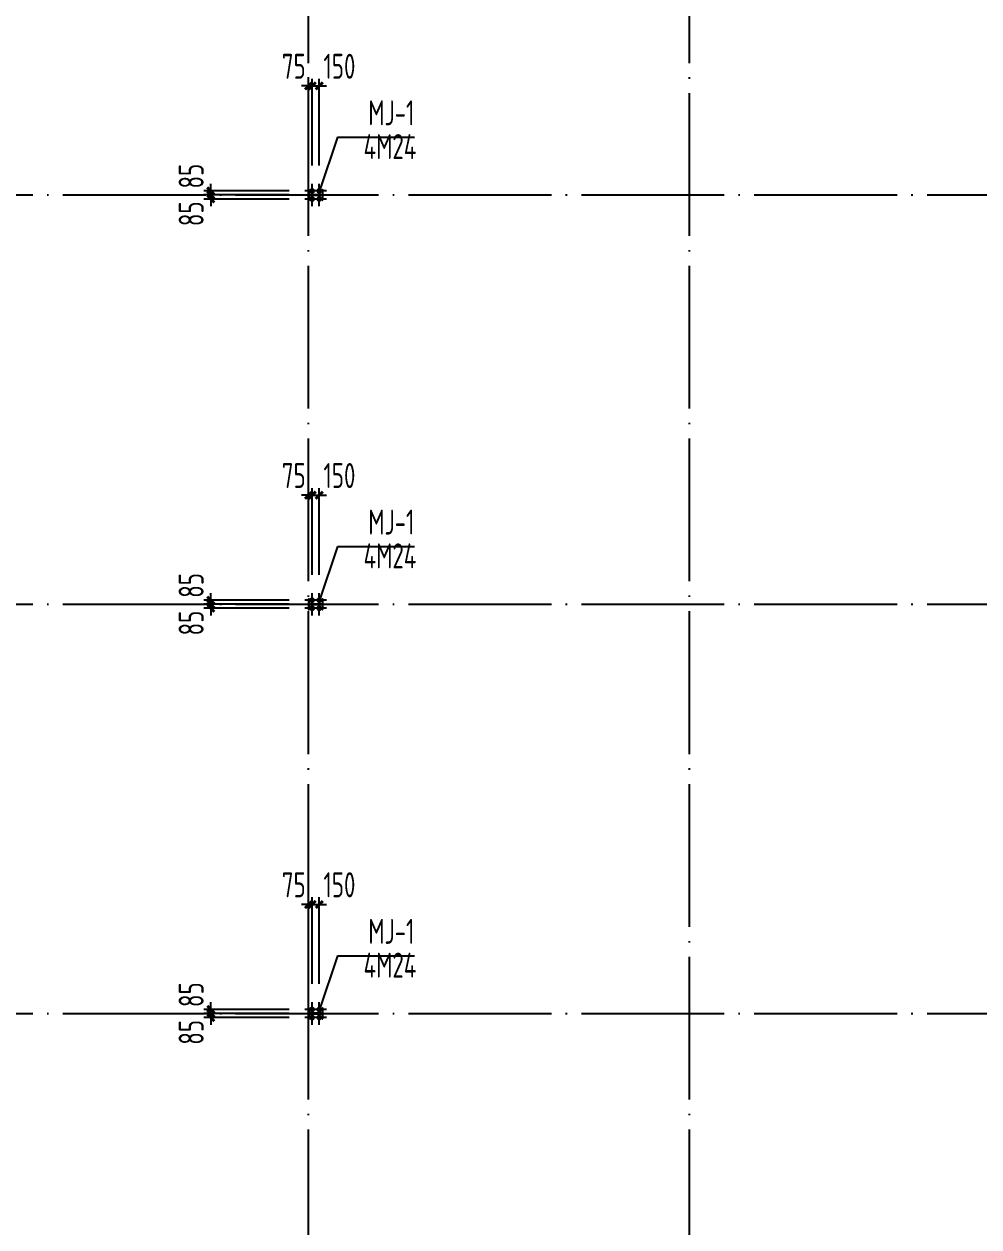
# Model space of a CAD drawing. Extents: x 899043 to 2598688, y -137197 to 211789.
# Drawn here: x 1276182 to 1296235, y 60066 to 85342 of the extents above; entities that cross this region are included whole.
import ezdxf
from ezdxf.enums import TextEntityAlignment as Align

# ---------------------------------------------------------------- set-up
doc = ezdxf.new("R2010")
doc.units = 0
doc.header["$LTSCALE"] = 1500
doc.header["$MEASUREMENT"] = 0
doc.linetypes.add('DASHED', pattern=[0.75, 0.5, -0.25])
doc.linetypes.add('DOTE', pattern=[2.42, 2, -0.2, 0.02, -0.2])
for name, color, linetype in [('AXIS', 3, 'Continuous'), ('Boltx', 252, 'DASHED'), ('DIM', 3, 'Continuous'), ('M_Prof', 2, 'Continuous'), ('TEXT', 7, 'Continuous')]:
    doc.layers.add(name, color=color, linetype=linetype)
doc.styles.add('TSSD_Dimension', font='Tssdeng.shx', dxfattribs={"width": 0.7, "bigfont": 'hztxt.shx'})
doc.styles.add('TSSD_Label', font='Tssdeng.shx', dxfattribs={"width": 0.7, "bigfont": 'hztxt.shx'})
doc.dimstyles.new('TSSD_150_150', dxfattribs={"dimtxt": 525, "dimasz": 150, "dimexe": 150, "dimexo": 375, "dimgap": 150, "dimtad": 1, "dimdec": 0, "dimzin": 0, "dimdsep": 46, "dimtxsty": 'TSSD_Dimension', "dimblk": 'ARCHTICK', "dimblk1": 'ARCHTICK', "dimblk2": 'ARCHTICK', "dimcen": 0, "dimdle": 150, "dimclrt": 7, "dimadec": 0, "dimazin": 0, "dimtfac": 1, "dimtdec": 0, "dimtix": 1, "dimtmove": 2, "dimatfit": 3, "dimfxl": 0, "dimtolj": 1, "dimtzin": 0, "dimarcsym": 0})

# ---------------------------------------------------------------- blocks, each defined once
blk = doc.blocks.new('A$C5AF141BB')
at = {"layer": 'AXIS', "color": 253, "linetype": 'DOTE'}
for p, q in [((0, -5247.5), (0, 123526.9)), ((8000, -5247.5), (8000, 123526.9)), ((-26941.1, 42800), (36323.2, 42800)), ((-26941.1, 34200), (36323.2, 34200)), ((-26941.1, 25600), (36323.2, 25600))]:
    blk.add_line(p, q, dxfattribs=at)
blk = doc.blocks.new('A$C0BB32EA6')
at = {"layer": 'M_Prof'}
for points in [[(22300, -76710), (22300, -76490), (22290, -76490), (22290, -76596), (22010, -76596), (22010, -76490), (22000, -76490), (22000, -76710), (22010, -76710), (22010, -76604), (22290, -76604), (22290, -76710)], [(22300, -85310), (22300, -85090), (22290, -85090), (22290, -85196), (22010, -85196), (22010, -85090), (22000, -85090), (22000, -85310), (22010, -85310), (22010, -85204), (22290, -85204), (22290, -85310)], [(22300, -93910), (22300, -93690), (22290, -93690), (22290, -93796), (22010, -93796), (22010, -93690), (22000, -93690), (22000, -93910), (22010, -93910), (22010, -93804), (22290, -93804), (22290, -93910)]]:
    blk.add_lwpolyline(points, close=True, dxfattribs=at)
blk = doc.blocks.new('A$C2EA612DB')
at = {"layer": 'M_Prof'}
blk.add_blockref('A$C0BB32EA6', (-54000, 110765), dxfattribs=at)
blk = doc.blocks.new('_ArchTick')
at = {"color": 0, "linetype": 'ByBlock', "const_width": 0.4}
blk.add_lwpolyline([(-0.5, -0.5), (0.5, 0.5)], dxfattribs=at)
blk = doc.blocks.new('*D1277')
at = {"layer": 'Defpoints', "color": 0}
for p in [(1280104, 64466), (1282122, 64551), (1282122, 64466)]:
    blk.add_point(p, dxfattribs=at)
at = {"layer": 'DIM', "color": 0, "lineweight": -2}
for p, q in [((1281747, 64551), (1279954, 64551)), ((1281747, 64466), (1279954, 64466)), ((1280104, 64551), (1280104, 64701)), ((1280104, 64551), (1280104, 64466)), ((1280104, 64466), (1280104, 64316))]:
    blk.add_line(p, q, dxfattribs=at)
at = {"layer": 'DIM', "color": 0, "lineweight": -2, "xscale": 150, "yscale": 150, "zscale": 150}
for p, rotation in [((1280104, 64551), 270), ((1280104, 64466), 90)]:
    blk.add_blockref('_ArchTick', p, dxfattribs=dict(at, rotation=rotation))
at = {"layer": 'DIM', "color": 7, "insert": (1279691, 64155), "char_height": 525, "attachment_point": 5, "rotation": 90, "style": 'TSSD_Dimension'}
blk.add_mtext('\\A1;85', dxfattribs=at)
blk = doc.blocks.new('*D1278')
at = {"layer": 'Defpoints', "color": 0}
for p in [(1282232, 66842), (1282157, 64796), (1282232, 64796)]:
    blk.add_point(p, dxfattribs=at)
at = {"layer": 'DIM', "color": 0, "lineweight": -2}
for p, q in [((1282157, 65171), (1282157, 66992)), ((1282232, 65171), (1282232, 66992)), ((1282157, 66842), (1282007, 66842)), ((1282157, 66842), (1282232, 66842)), ((1282232, 66842), (1282382, 66842))]:
    blk.add_line(p, q, dxfattribs=at)
at = {"layer": 'DIM', "color": 0, "lineweight": -2, "xscale": 150, "yscale": 150, "zscale": 150}
blk.add_blockref('_ArchTick', (1282157, 66842), dxfattribs=at)
at = {"layer": 'DIM', "color": 0, "lineweight": -2, "xscale": 150, "yscale": 150, "zscale": 150, "rotation": 180}
blk.add_blockref('_ArchTick', (1282232, 66842), dxfattribs=at)
at = {"layer": 'DIM', "color": 7, "insert": (1281846, 67255), "char_height": 525, "attachment_point": 5, "style": 'TSSD_Dimension'}
blk.add_mtext('\\A1;75', dxfattribs=at)
blk = doc.blocks.new('*D1279')
at = {"layer": 'Defpoints', "color": 0}
for p in [(1282382, 66842), (1282232, 64796), (1282382, 64796)]:
    blk.add_point(p, dxfattribs=at)
at = {"layer": 'DIM', "color": 0, "lineweight": -2}
for p, q in [((1282232, 65171), (1282232, 66992)), ((1282382, 65171), (1282382, 66992)), ((1282232, 66842), (1282082, 66842)), ((1282232, 66842), (1282382, 66842)), ((1282382, 66842), (1282532, 66842))]:
    blk.add_line(p, q, dxfattribs=at)
at = {"layer": 'DIM', "color": 0, "lineweight": -2, "xscale": 150, "yscale": 150, "zscale": 150}
blk.add_blockref('_ArchTick', (1282232, 66842), dxfattribs=at)
at = {"layer": 'DIM', "color": 0, "lineweight": -2, "xscale": 150, "yscale": 150, "zscale": 150, "rotation": 180}
blk.add_blockref('_ArchTick', (1282382, 66842), dxfattribs=at)
at = {"layer": 'DIM', "color": 7, "insert": (1282805, 67255), "char_height": 525, "attachment_point": 5, "style": 'TSSD_Dimension'}
blk.add_mtext('\\A1;150', dxfattribs=at)
blk = doc.blocks.new('*D1280')
at = {"layer": 'Defpoints', "color": 0}
for p in [(1280104, 64551), (1282122, 64636), (1282122, 64551)]:
    blk.add_point(p, dxfattribs=at)
at = {"layer": 'DIM', "color": 0, "lineweight": -2}
for p, q in [((1280104, 64636), (1280104, 64786)), ((1281747, 64636), (1279954, 64636)), ((1281747, 64551), (1279954, 64551)), ((1280104, 64636), (1280104, 64551)), ((1280104, 64551), (1280104, 64401))]:
    blk.add_line(p, q, dxfattribs=at)
at = {"layer": 'DIM', "color": 0, "lineweight": -2, "xscale": 150, "yscale": 150, "zscale": 150}
for p, rotation in [((1280104, 64636), 270), ((1280104, 64551), 90)]:
    blk.add_blockref('_ArchTick', p, dxfattribs=dict(at, rotation=rotation))
at = {"layer": 'DIM', "color": 7, "insert": (1279691, 64946), "char_height": 525, "attachment_point": 5, "rotation": 90, "style": 'TSSD_Dimension'}
blk.add_mtext('\\A1;85', dxfattribs=at)
blk = doc.blocks.new('*D1289')
at = {"layer": 'Defpoints', "color": 0}
for p in [(1280104, 73066), (1282122, 73151), (1282122, 73066)]:
    blk.add_point(p, dxfattribs=at)
at = {"layer": 'DIM', "color": 0, "lineweight": -2}
for p, q in [((1281747, 73151), (1279954, 73151)), ((1281747, 73066), (1279954, 73066)), ((1280104, 73151), (1280104, 73301)), ((1280104, 73151), (1280104, 73066)), ((1280104, 73066), (1280104, 72916))]:
    blk.add_line(p, q, dxfattribs=at)
at = {"layer": 'DIM', "color": 0, "lineweight": -2, "xscale": 150, "yscale": 150, "zscale": 150}
for p, rotation in [((1280104, 73151), 270), ((1280104, 73066), 90)]:
    blk.add_blockref('_ArchTick', p, dxfattribs=dict(at, rotation=rotation))
at = {"layer": 'DIM', "color": 7, "insert": (1279691, 72755), "char_height": 525, "attachment_point": 5, "rotation": 90, "style": 'TSSD_Dimension'}
blk.add_mtext('\\A1;85', dxfattribs=at)
blk = doc.blocks.new('*D1290')
at = {"layer": 'Defpoints', "color": 0}
for p in [(1282232, 75442), (1282157, 73396), (1282232, 73396)]:
    blk.add_point(p, dxfattribs=at)
at = {"layer": 'DIM', "color": 0, "lineweight": -2}
for p, q in [((1282157, 73771), (1282157, 75592)), ((1282232, 73771), (1282232, 75592)), ((1282157, 75442), (1282007, 75442)), ((1282157, 75442), (1282232, 75442)), ((1282232, 75442), (1282382, 75442))]:
    blk.add_line(p, q, dxfattribs=at)
at = {"layer": 'DIM', "color": 0, "lineweight": -2, "xscale": 150, "yscale": 150, "zscale": 150}
blk.add_blockref('_ArchTick', (1282157, 75442), dxfattribs=at)
at = {"layer": 'DIM', "color": 0, "lineweight": -2, "xscale": 150, "yscale": 150, "zscale": 150, "rotation": 180}
blk.add_blockref('_ArchTick', (1282232, 75442), dxfattribs=at)
at = {"layer": 'DIM', "color": 7, "insert": (1281846, 75855), "char_height": 525, "attachment_point": 5, "style": 'TSSD_Dimension'}
blk.add_mtext('\\A1;75', dxfattribs=at)
blk = doc.blocks.new('*D1291')
at = {"layer": 'Defpoints', "color": 0}
for p in [(1282382, 75442), (1282232, 73396), (1282382, 73396)]:
    blk.add_point(p, dxfattribs=at)
at = {"layer": 'DIM', "color": 0, "lineweight": -2}
for p, q in [((1282232, 73771), (1282232, 75592)), ((1282382, 73771), (1282382, 75592)), ((1282232, 75442), (1282082, 75442)), ((1282232, 75442), (1282382, 75442)), ((1282382, 75442), (1282532, 75442))]:
    blk.add_line(p, q, dxfattribs=at)
at = {"layer": 'DIM', "color": 0, "lineweight": -2, "xscale": 150, "yscale": 150, "zscale": 150}
blk.add_blockref('_ArchTick', (1282232, 75442), dxfattribs=at)
at = {"layer": 'DIM', "color": 0, "lineweight": -2, "xscale": 150, "yscale": 150, "zscale": 150, "rotation": 180}
blk.add_blockref('_ArchTick', (1282382, 75442), dxfattribs=at)
at = {"layer": 'DIM', "color": 7, "insert": (1282805, 75855), "char_height": 525, "attachment_point": 5, "style": 'TSSD_Dimension'}
blk.add_mtext('\\A1;150', dxfattribs=at)
blk = doc.blocks.new('*D1292')
at = {"layer": 'Defpoints', "color": 0}
for p in [(1280104, 73151), (1282122, 73236), (1282122, 73151)]:
    blk.add_point(p, dxfattribs=at)
at = {"layer": 'DIM', "color": 0, "lineweight": -2}
for p, q in [((1280104, 73236), (1280104, 73386)), ((1281747, 73236), (1279954, 73236)), ((1281747, 73151), (1279954, 73151)), ((1280104, 73236), (1280104, 73151)), ((1280104, 73151), (1280104, 73001))]:
    blk.add_line(p, q, dxfattribs=at)
at = {"layer": 'DIM', "color": 0, "lineweight": -2, "xscale": 150, "yscale": 150, "zscale": 150}
for p, rotation in [((1280104, 73236), 270), ((1280104, 73151), 90)]:
    blk.add_blockref('_ArchTick', p, dxfattribs=dict(at, rotation=rotation))
at = {"layer": 'DIM', "color": 7, "insert": (1279691, 73546), "char_height": 525, "attachment_point": 5, "rotation": 90, "style": 'TSSD_Dimension'}
blk.add_mtext('\\A1;85', dxfattribs=at)
blk = doc.blocks.new('*D1301')
at = {"layer": 'Defpoints', "color": 0}
for p in [(1280104, 81666), (1282122, 81751), (1282122, 81666)]:
    blk.add_point(p, dxfattribs=at)
at = {"layer": 'DIM', "color": 0, "lineweight": -2}
for p, q in [((1280104, 81751), (1280104, 81901)), ((1281747, 81751), (1279954, 81751)), ((1281747, 81666), (1279954, 81666)), ((1280104, 81751), (1280104, 81666)), ((1280104, 81666), (1280104, 81516))]:
    blk.add_line(p, q, dxfattribs=at)
at = {"layer": 'DIM', "color": 0, "lineweight": -2, "xscale": 150, "yscale": 150, "zscale": 150}
for p, rotation in [((1280104, 81751), 270), ((1280104, 81666), 90)]:
    blk.add_blockref('_ArchTick', p, dxfattribs=dict(at, rotation=rotation))
at = {"layer": 'DIM', "color": 7, "insert": (1279691, 81355), "char_height": 525, "attachment_point": 5, "rotation": 90, "style": 'TSSD_Dimension'}
blk.add_mtext('\\A1;85', dxfattribs=at)
blk = doc.blocks.new('*D1302')
at = {"layer": 'Defpoints', "color": 0}
for p in [(1282232, 84042), (1282157, 81996), (1282232, 81996)]:
    blk.add_point(p, dxfattribs=at)
at = {"layer": 'DIM', "color": 0, "lineweight": -2}
for p, q in [((1282157, 82371), (1282157, 84192)), ((1282232, 82371), (1282232, 84192)), ((1282157, 84042), (1282007, 84042)), ((1282157, 84042), (1282232, 84042)), ((1282232, 84042), (1282382, 84042))]:
    blk.add_line(p, q, dxfattribs=at)
at = {"layer": 'DIM', "color": 0, "lineweight": -2, "xscale": 150, "yscale": 150, "zscale": 150}
blk.add_blockref('_ArchTick', (1282157, 84042), dxfattribs=at)
at = {"layer": 'DIM', "color": 0, "lineweight": -2, "xscale": 150, "yscale": 150, "zscale": 150, "rotation": 180}
blk.add_blockref('_ArchTick', (1282232, 84042), dxfattribs=at)
at = {"layer": 'DIM', "color": 7, "insert": (1281846, 84455), "char_height": 525, "attachment_point": 5, "style": 'TSSD_Dimension'}
blk.add_mtext('\\A1;75', dxfattribs=at)
blk = doc.blocks.new('*D1303')
at = {"layer": 'Defpoints', "color": 0}
for p in [(1282382, 84042), (1282232, 81996), (1282382, 81996)]:
    blk.add_point(p, dxfattribs=at)
at = {"layer": 'DIM', "color": 0, "lineweight": -2}
for p, q in [((1282232, 82371), (1282232, 84192)), ((1282382, 82371), (1282382, 84192)), ((1282232, 84042), (1282082, 84042)), ((1282232, 84042), (1282382, 84042)), ((1282382, 84042), (1282532, 84042))]:
    blk.add_line(p, q, dxfattribs=at)
at = {"layer": 'DIM', "color": 0, "lineweight": -2, "xscale": 150, "yscale": 150, "zscale": 150}
blk.add_blockref('_ArchTick', (1282232, 84042), dxfattribs=at)
at = {"layer": 'DIM', "color": 0, "lineweight": -2, "xscale": 150, "yscale": 150, "zscale": 150, "rotation": 180}
blk.add_blockref('_ArchTick', (1282382, 84042), dxfattribs=at)
at = {"layer": 'DIM', "color": 7, "insert": (1282805, 84455), "char_height": 525, "attachment_point": 5, "style": 'TSSD_Dimension'}
blk.add_mtext('\\A1;150', dxfattribs=at)
blk = doc.blocks.new('*D1304')
at = {"layer": 'Defpoints', "color": 0}
for p in [(1280104, 81751), (1282122, 81836), (1282122, 81751)]:
    blk.add_point(p, dxfattribs=at)
at = {"layer": 'DIM', "color": 0, "lineweight": -2}
for p, q in [((1280104, 81836), (1280104, 81986)), ((1281747, 81836), (1279954, 81836)), ((1281747, 81751), (1279954, 81751)), ((1280104, 81836), (1280104, 81751)), ((1280104, 81751), (1280104, 81601))]:
    blk.add_line(p, q, dxfattribs=at)
at = {"layer": 'DIM', "color": 0, "lineweight": -2, "xscale": 150, "yscale": 150, "zscale": 150}
for p, rotation in [((1280104, 81836), 270), ((1280104, 81751), 90)]:
    blk.add_blockref('_ArchTick', p, dxfattribs=dict(at, rotation=rotation))
at = {"layer": 'DIM', "color": 7, "insert": (1279691, 82146), "char_height": 525, "attachment_point": 5, "rotation": 90, "style": 'TSSD_Dimension'}
blk.add_mtext('\\A1;85', dxfattribs=at)

msp = doc.modelspace()

# ---------------------------------------------------------------- linework, layer by layer
at = {"layer": 'Boltx'}
for p, q in [((1282231.5, 81685.6), (1282231.5, 81985.6)), ((1282381.5, 81685.6), (1282381.5, 81985.6)), ((1282381.5, 81835.6), (1282081.5, 81835.6)), ((1282381.5, 81665.6), (1282081.5, 81665.6)), ((1282531.5, 81835.6), (1282231.5, 81835.6)), ((1282231.5, 81515.6), (1282231.5, 81815.6)), ((1282531.5, 81665.6), (1282231.5, 81665.6)), ((1282381.5, 81515.6), (1282381.5, 81815.6)), ((1282231.5, 73085.6), (1282231.5, 73385.6)), ((1282381.5, 73085.6), (1282381.5, 73385.6)), ((1282381.5, 73235.6), (1282081.5, 73235.6)), ((1282381.5, 73065.6), (1282081.5, 73065.6)), ((1282531.5, 73235.6), (1282231.5, 73235.6)), ((1282231.5, 72915.6), (1282231.5, 73215.6)), ((1282531.5, 73065.6), (1282231.5, 73065.6)), ((1282381.5, 72915.6), (1282381.5, 73215.6)), ((1282231.5, 64485.6), (1282231.5, 64785.6)), ((1282381.5, 64485.6), (1282381.5, 64785.6)), ((1282381.5, 64635.6), (1282081.5, 64635.6)), ((1282381.5, 64465.6), (1282081.5, 64465.6)), ((1282531.5, 64635.6), (1282231.5, 64635.6)), ((1282231.5, 64315.6), (1282231.5, 64615.6)), ((1282531.5, 64465.6), (1282231.5, 64465.6)), ((1282381.5, 64315.6), (1282381.5, 64615.6))]:
    msp.add_line(p, q, dxfattribs=at)
for points in [[(1282231.5, 81865.6, 60, 60, 1), (1282231.5, 81805.6, 60, 60, 1)], [(1282231.5, 81695.6, 60, 60, 1), (1282231.5, 81635.6, 60, 60, 1)], [(1282381.5, 81865.6, 60, 60, 1), (1282381.5, 81805.6, 60, 60, 1)], [(1282381.5, 81695.6, 60, 60, 1), (1282381.5, 81635.6, 60, 60, 1)], [(1282231.5, 73265.6, 60, 60, 1), (1282231.5, 73205.6, 60, 60, 1)], [(1282231.5, 73095.6, 60, 60, 1), (1282231.5, 73035.6, 60, 60, 1)], [(1282381.5, 73265.6, 60, 60, 1), (1282381.5, 73205.6, 60, 60, 1)], [(1282381.5, 73095.6, 60, 60, 1), (1282381.5, 73035.6, 60, 60, 1)], [(1282231.5, 64665.6, 60, 60, 1), (1282231.5, 64605.6, 60, 60, 1)], [(1282231.5, 64495.6, 60, 60, 1), (1282231.5, 64435.6, 60, 60, 1)], [(1282381.5, 64665.6, 60, 60, 1), (1282381.5, 64605.6, 60, 60, 1)], [(1282381.5, 64495.6, 60, 60, 1), (1282381.5, 64435.6, 60, 60, 1)]]:
    msp.add_lwpolyline(points, format="xyseb", close=True, dxfattribs=at)
at = {"layer": 'TEXT'}
for p, q in [((1282764.1, 82963.5), (1282381.5, 81815.6)), ((1282764.1, 82963.5), (1284379.3, 82963.5)), ((1282764.1, 74363.5), (1282381.5, 73215.6)), ((1282764.1, 74363.5), (1284379.3, 74363.5)), ((1282764.1, 65763.5), (1282381.5, 64615.6)), ((1282764.1, 65763.5), (1284379.3, 65763.5))]:
    msp.add_line(p, q, dxfattribs=at)

# ---------------------------------------------------------------- block references
at = {"layer": 'AXIS'}
for name, p in [('A$C5AF141BB', (1282156.5, 38950.6)), ('A$C2EA612DB', (1314156.5, 47585.6))]:
    msp.add_blockref(name, p, dxfattribs=at)

# ---------------------------------------------------------------- texts
at = {"layer": 'TEXT', "style": 'TSSD_Label', "width": 0.7}
for s, p in [('MJ-1', (1284379.3, 83057.3)), ('4M24', (1284420.2, 82347.3)), ('MJ-1', (1284379.3, 74457.3)), ('4M24', (1284420.2, 73747.3)), ('MJ-1', (1284379.3, 65857.3)), ('4M24', (1284420.2, 65147.3))]:
    msp.add_text(s, height=525, dxfattribs=at).set_placement(p, align=Align.BOTTOM_RIGHT)

# ---------------------------------------------------------------- dimensions: what is measured, and where the dimension line sits
at = {"layer": 'DIM'}
for base, p1, p2, angle, picture, middle in [((1282231.5, 84042.4), (1282156.5, 81995.5), (1282231.5, 81995.5), 180, '*D1302', (1281846.2, 84454.9)), ((1282381.5, 84042.4), (1282231.5, 81995.5), (1282381.5, 81995.5), 180, '*D1303', (1282804.9, 84454.9)), ((1280103.8, 81750.6), (1282122.5, 81835.6), (1282122.5, 81750.6), 270, '*D1304', (1279691.3, 82145.9)), ((1280103.8, 81665.6), (1282122.5, 81750.6), (1282122.5, 81665.6), 270, '*D1301', (1279691.3, 81355.3)), ((1282231.5, 75442.4), (1282156.5, 73395.5), (1282231.5, 73395.5), 180, '*D1290', (1281846.2, 75854.9)), ((1282381.5, 75442.4), (1282231.5, 73395.5), (1282381.5, 73395.5), 180, '*D1291', (1282804.9, 75854.9)), ((1280103.8, 73150.6), (1282122.5, 73235.6), (1282122.5, 73150.6), 270, '*D1292', (1279691.3, 73545.9)), ((1280103.8, 73065.6), (1282122.5, 73150.6), (1282122.5, 73065.6), 270, '*D1289', (1279691.3, 72755.3)), ((1282231.5, 66842.4), (1282156.5, 64795.5), (1282231.5, 64795.5), 180, '*D1278', (1281846.2, 67254.9)), ((1282381.5, 66842.4), (1282231.5, 64795.5), (1282381.5, 64795.5), 180, '*D1279', (1282804.9, 67254.9)), ((1280103.8, 64550.6), (1282122.5, 64635.6), (1282122.5, 64550.6), 270, '*D1280', (1279691.3, 64945.9)), ((1280103.8, 64465.6), (1282122.5, 64550.6), (1282122.5, 64465.6), 270, '*D1277', (1279691.3, 64155.3))]:
    dim = msp.add_linear_dim(base=base, p1=p1, p2=p2, angle=angle, dimstyle='TSSD_150_150', dxfattribs=at)
    dim.commit()
    dim.dimension.update_dxf_attribs({"geometry": picture, "text_midpoint": middle, "dimtype": 160})

doc.saveas('drawing.dxf')
